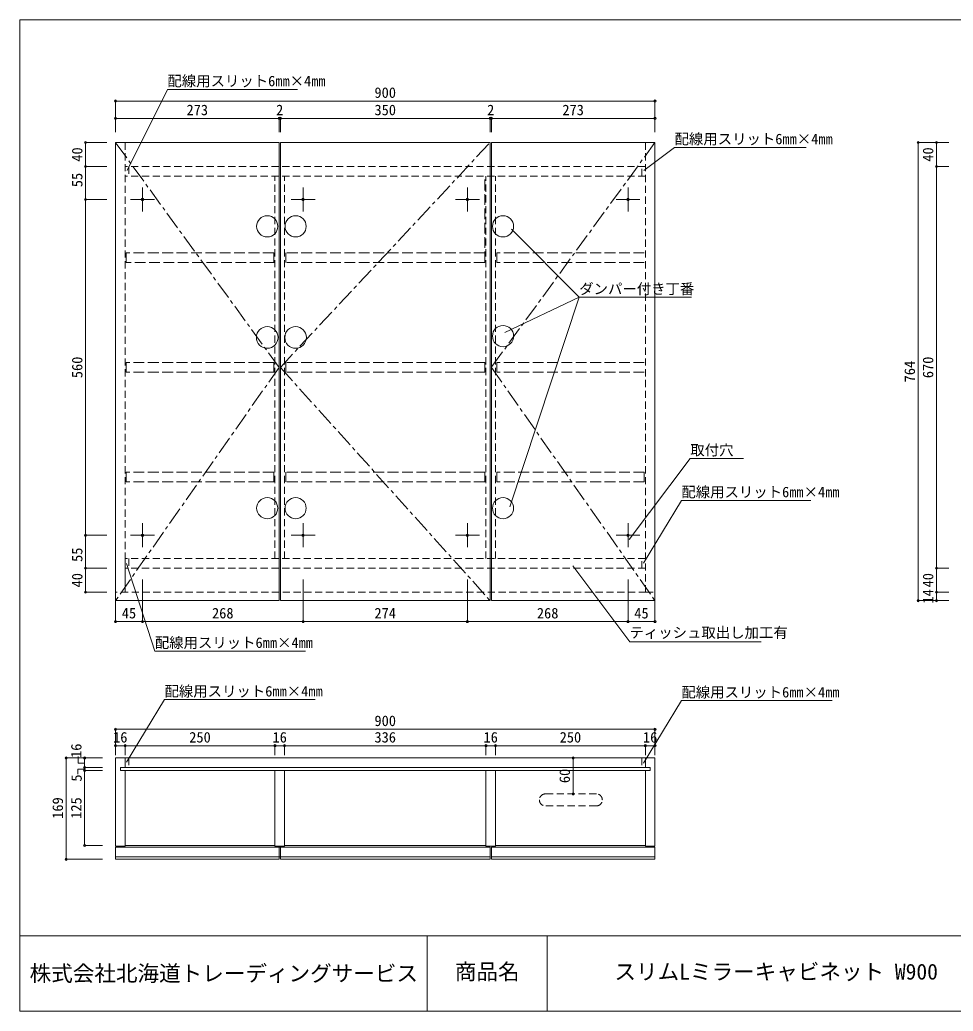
# Model space of a CAD drawing. Units: millimetres at full size, sheet at 1:6. Extents: x -1249 to 1249, y -827 to 827.
# Drawn here: x -1249 to 308, y -827 to 827 of the extents above; entities that cross this region are included whole.
import ezdxf
from ezdxf.enums import TextEntityAlignment as Align

# ---------------------------------------------------------------- set-up
doc = ezdxf.new("R2010")
doc.units = ezdxf.units.MM
doc.header["$LTSCALE"] = 6
doc.header["$PDMODE"] = 32
doc.header["$PDSIZE"] = 3.6
for name, pattern in [('CHAIN1', [8, 5, -1, 1, -1]), ('DASHED2', [3, 2, -1]), ('DASHED3', [4, 3, -1])]:
    doc.linetypes.add(name, pattern=pattern)
doc.layers.add('0-0_0', color=7, linetype='Continuous', lineweight=15)
doc.layers.add('1-0', color=7, linetype='Continuous', lineweight=15)
doc.styles.add('ＭＳ ゴシック', font='')
doc.styles.get('ＭＳ ゴシック').set_extended_font_data('MS Gothic')

msp = doc.modelspace()

# ---------------------------------------------------------------- linework, layer by layer
at = {"layer": '0-0_0'}
for p, q in [((-1249.379, -701.329), (1248.863, -701.329)), ((-569.601, -701.329), (-569.601, -826.86)), ((-369.601, -701.329), (-369.601, -826.86))]:
    msp.add_line(p, q, dxfattribs=at)
at = {"layer": '0-0_0', "lineweight": 18}
msp.add_lwpolyline([(-1249.379, -826.86), (1248.863, -826.86), (1248.863, 826.506), (-1249.379, 826.506)], close=True, dxfattribs=at)
at = {"layer": '1-0'}
for p, q in [((-1003.164, 710.441), (-1070.204, 575.119)), ((-1003.164, 710.441), (-854.481, 710.441)), ((-854.481, 710.441), (-786.126, 710.441)), ((-1089.733, 621.871), (-1089.733, -142.129)), ((-816.733, 621.871), (-1089.733, 621.871)), ((-816.733, -142.129), (-816.733, 621.871)), ((-814.733, -142.129), (-814.733, 621.871)), ((-464.733, 621.871), (-814.733, 621.871)), ((-464.733, -142.129), (-464.733, 621.871)), ((-462.733, -142.129), (-462.733, 621.871)), ((-189.733, 621.871), (-462.733, 621.871)), ((-157.052, 613.736), (-208.354, 575.126)), ((-189.733, -142.129), (-189.733, 621.871)), ((-157.052, 613.736), (-8.369, 613.736)), ((-8.369, 613.736), (62.443, 613.736)), ((-1044.733, 526.875), (-1044.733, 546.875)), ((-776.733, 526.875), (-776.733, 546.875)), ((-502.733, 526.875), (-502.733, 546.875)), ((-234.733, 526.875), (-234.733, 546.875)), ((-1044.733, 526.875), (-1064.733, 526.875)), ((-1044.733, 526.875), (-1044.733, 506.875)), ((-1044.733, 526.875), (-1024.733, 526.875)), ((-776.733, 526.875), (-796.733, 526.875)), ((-776.733, 526.875), (-776.733, 506.875)), ((-776.733, 526.875), (-756.733, 526.875)), ((-502.733, 526.875), (-522.733, 526.875)), ((-502.733, 526.875), (-502.733, 506.875)), ((-502.733, 526.875), (-482.733, 526.875)), ((-234.733, 526.875), (-254.733, 526.875)), ((-234.733, 526.875), (-234.733, 506.875)), ((-234.733, 526.875), (-214.733, 526.875)), ((-429.177, 477.403), (-316.123, 363.778)), ((-440.026, 304.967), (-316.123, 363.778)), ((-431.603, 14.16), (-316.123, 363.778)), ((-316.123, 363.778), (-128.7, 363.778)), ((-130.788, 94.869), (-232.787, -40.113)), ((-130.788, 94.869), (-41.939, 94.869)), ((2.964, 24.961), (70.281, 24.961)), ((-1044.733, -33.129), (-1044.733, -13.129)), ((-776.733, -33.129), (-776.733, -13.129)), ((-502.733, -33.129), (-502.733, -13.129)), ((-234.733, -33.129), (-234.733, -13.129)), ((-1044.733, -33.129), (-1064.733, -33.129)), ((-1044.733, -33.129), (-1044.733, -53.129)), ((-1044.733, -33.129), (-1024.733, -33.129)), ((-776.733, -33.129), (-796.733, -33.129)), ((-776.733, -33.129), (-776.733, -53.129)), ((-776.733, -33.129), (-756.733, -33.129)), ((-502.733, -33.129), (-522.733, -33.129)), ((-502.733, -33.129), (-502.733, -53.129)), ((-502.733, -33.129), (-482.733, -33.129)), ((-234.733, -33.129), (-254.733, -33.129)), ((-234.733, -33.129), (-234.733, -53.129)), ((-234.733, -33.129), (-214.733, -33.129)), ((-1024.208, -226.326), (-1071.453, -80.344)), ((-231.794, -211.054), (-326.672, -83.986)), ((-816.733, -142.129), (-1089.733, -142.129)), ((-814.733, -142.129), (-464.733, -142.129)), ((-462.733, -142.129), (-189.733, -142.129)), ((-231.794, -211.054), (-12.426, -211.054)), ((-1024.208, -226.326), (-875.525, -226.326)), ((-875.525, -226.326), (-772.749, -226.326)), ((-1071.398, -411.675), (-1008.011, -307.312)), ((-1008.011, -307.312), (-859.327, -307.312)), ((-859.327, -307.312), (-756.551, -307.312)), ((-209.092, -413.284), (-145.704, -308.921)), ((-145.704, -308.921), (2.979, -308.921)), ((2.979, -308.921), (105.756, -308.921)), ((-1152.026, -412.975), (-1152.026, -402.071)), ((-1141.122, -412.975), (-1152.026, -412.975)), ((-1089.733, -404.522), (-189.733, -404.522)), ((-1073.733, -404.522), (-1073.733, -420.522)), ((-205.733, -404.522), (-205.733, -420.522)), ((-189.733, -404.522), (-189.733, -551.522)), ((-1152.674, -423.003), (-1152.674, -431.608)), ((-1141.519, -423.003), (-1152.674, -423.003)), ((-1081.405, -420.522), (-1081.405, -425.522)), ((-197.746, -420.522), (-1081.405, -420.522)), ((-197.746, -425.522), (-1081.405, -425.522)), ((-1073.733, -425.522), (-1073.733, -551.522)), ((-823.736, -551.522), (-823.736, -425.522)), ((-471.736, -551.522), (-471.736, -425.522)), ((-455.736, -551.522), (-455.736, -425.522)), ((-455.736, -426.735), (-455.736, -426.022)), ((-197.746, -420.522), (-197.746, -425.522)), ((-1089.733, -573.522), (-1089.733, -553.522)), ((-1089.733, -553.522), (-816.785, -553.522)), ((-1073.733, -550.522), (-823.736, -550.522)), ((-823.736, -553.522), (-807.736, -553.522)), ((-816.785, -573.522), (-816.785, -553.522)), ((-464.602, -553.522), (-814.602, -553.522)), ((-814.602, -553.522), (-814.602, -573.522)), ((-807.736, -550.522), (-471.736, -550.522)), ((-455.736, -551.522), (-471.736, -551.522)), ((-464.602, -553.522), (-464.602, -573.522)), ((-462.681, -573.522), (-462.681, -553.522)), ((-462.681, -553.522), (-189.733, -553.522)), ((-455.736, -550.522), (-205.733, -550.522)), ((-189.733, -573.522), (-189.733, -553.522)), ((-1089.733, -569.522), (-816.785, -569.522)), ((-1089.733, -573.522), (-816.785, -573.522)), ((-816.785, -569.522), (-464.602, -569.522)), ((-464.602, -573.522), (-814.602, -573.522)), ((-462.681, -569.522), (-189.733, -569.522)), ((-462.681, -573.522), (-189.733, -573.522))]:
    msp.add_line(p, q, dxfattribs=at)
at = {"layer": '1-0', "color": 4, "lineweight": 9}
for p, q in [((-1089.733, 691.067), (-1089.733, 639.363)), ((-1089.733, 691.067), (-189.733, 691.067)), ((-189.733, 691.067), (-189.733, 639.363)), ((-1089.733, 662.147), (-1089.733, 639.363)), ((-1089.733, 662.147), (-816.733, 662.147)), ((-816.733, 662.147), (-814.733, 662.147)), ((-816.733, 662.147), (-816.733, 639.363)), ((-814.733, 662.147), (-464.733, 662.147)), ((-814.733, 662.147), (-814.733, 639.363)), ((-464.733, 662.147), (-462.733, 662.147)), ((-464.733, 662.147), (-464.733, 639.363)), ((-462.733, 662.147), (-189.733, 662.147)), ((-462.733, 662.147), (-462.733, 639.363)), ((-189.733, 662.147), (-189.733, 639.363)), ((-1139.692, 621.871), (-1104.466, 621.871)), ((-1139.692, 621.871), (-1139.692, 581.875)), ((249.321, 621.871), (300.562, 621.871)), ((249.321, 621.871), (249.321, -142.129)), ((279.842, 621.871), (279.842, 581.875)), ((279.842, 621.871), (300.562, 621.871)), ((-1139.692, 581.875), (-1139.692, 536.875)), ((-1139.692, 581.875), (-1104.466, 581.875)), ((279.842, 581.875), (300.562, 581.875)), ((279.842, 581.875), (279.842, -88.129)), ((-1139.692, 536.875), (-1139.692, -43.129)), ((-1139.692, 526.875), (-1104.466, 526.875)), ((-1139.692, -33.129), (-1104.466, -33.129)), ((-1139.692, -43.129), (-1139.692, -88.129)), ((-1139.692, -88.129), (-1139.692, -128.129)), ((-1139.692, -88.129), (-1104.466, -88.129)), ((279.842, -88.129), (300.562, -88.129)), ((279.842, -88.129), (279.842, -128.129)), ((-1089.733, -177.102), (-1089.733, -106.962)), ((-1044.733, -177.102), (-1044.733, -106.962)), ((-776.733, -177.102), (-776.733, -106.962)), ((-502.733, -177.102), (-502.733, -106.962)), ((-234.733, -177.102), (-234.733, -106.962)), ((-189.733, -177.102), (-189.733, -106.962)), ((-1139.692, -128.129), (-1104.466, -128.129)), ((279.842, -128.129), (300.562, -128.129)), ((279.842, -128.129), (279.842, -142.129)), ((249.321, -142.129), (300.562, -142.129)), ((279.842, -142.129), (300.562, -142.129)), ((-1089.733, -177.102), (-1044.733, -177.102)), ((-1044.733, -177.102), (-776.733, -177.102)), ((-776.733, -177.102), (-502.733, -177.102)), ((-502.733, -177.102), (-234.733, -177.102)), ((-234.733, -177.102), (-189.733, -177.102)), ((-1089.733, -356.659), (-1089.733, -399.69)), ((-1089.733, -356.659), (-189.733, -356.659)), ((-189.733, -356.659), (-189.733, -399.69)), ((-1089.733, -384.086), (-1089.733, -399.69)), ((-1089.733, -384.086), (-1073.733, -384.086)), ((-1073.733, -384.086), (-823.736, -384.086)), ((-1073.733, -384.086), (-1073.733, -399.69)), ((-823.736, -384.086), (-807.736, -384.086)), ((-823.736, -384.086), (-823.736, -399.69)), ((-807.736, -384.086), (-471.736, -384.086)), ((-807.736, -384.086), (-807.736, -399.69)), ((-471.736, -384.086), (-455.736, -384.086)), ((-471.736, -384.086), (-471.736, -399.69)), ((-455.736, -384.086), (-205.733, -384.086)), ((-455.736, -384.086), (-455.736, -399.69)), ((-205.733, -384.086), (-189.733, -384.086)), ((-205.733, -384.086), (-205.733, -399.69)), ((-189.733, -384.086), (-189.733, -399.69)), ((-1172.114, -404.522), (-1111.385, -404.522)), ((-1141.221, -404.522), (-1111.385, -404.522)), ((-1141.221, -404.522), (-1141.221, -420.522)), ((-326.303, -404.522), (-326.303, -464.522)), ((-1141.221, -420.522), (-1141.221, -425.522)), ((-1141.221, -420.522), (-1111.385, -420.522)), ((-1141.221, -425.522), (-1141.221, -550.522)), ((-1141.221, -425.522), (-1111.385, -425.522)), ((-1141.221, -550.522), (-1111.385, -550.522))]:
    msp.add_line(p, q, dxfattribs=at)
at = {"layer": '1-0', "linetype": 'CHAIN1'}
for p, q in [((-816.733, 246.871), (-1089.733, 621.871)), ((-814.733, 246.871), (-464.733, 621.871)), ((-189.733, 621.871), (-462.733, 246.871)), ((-816.733, 246.871), (-1089.733, -142.129)), ((-814.733, 246.871), (-464.733, -142.129)), ((-462.733, 246.871), (-189.733, -142.129))]:
    msp.add_line(p, q, dxfattribs=at)
at = {"layer": '1-0', "linetype": 'DASHED2'}
for p, q in [((-1073.733, 621.871), (-1073.733, -128.129)), ((-205.733, -128.129), (-205.733, 621.871)), ((-205.733, 581.875), (-1073.733, 581.875)), ((-1067.733, 581.875), (-1067.733, 565.875)), ((-211.733, 565.875), (-211.733, 581.875)), ((-205.733, 565.875), (-1073.733, 565.875)), ((-823.733, -72.129), (-823.733, 565.875)), ((-807.733, -72.129), (-807.733, 565.875)), ((-471.733, -72.129), (-471.733, 565.875)), ((-455.733, -72.129), (-455.733, 565.875)), ((-1073.733, -72.129), (-1073.733, -128.129)), ((-205.733, -72.129), (-1073.733, -72.129)), ((-1067.733, -72.129), (-1067.733, -88.129)), ((-211.733, -88.129), (-211.733, -72.129)), ((-205.733, -88.129), (-1073.733, -88.129)), ((-204.733, -128.129), (-1089.733, -128.129)), ((-204.733, -128.129), (-189.733, -128.129)), ((-1067.733, -404.522), (-1067.733, -420.522)), ((-211.733, -404.522), (-211.733, -420.522)), ((-287.553, -464.522), (-372.553, -464.522)), ((-287.553, -484.522), (-372.553, -484.522))]:
    msp.add_line(p, q, dxfattribs=at)
at = {"layer": '1-0', "linetype": 'DASHED3'}
for p, q in [((-473.733, 421.963), (-473.733, 565.875)), ((-1071.733, 437.963), (-1071.733, 421.963)), ((-825.733, 437.963), (-1071.733, 437.963)), ((-825.733, 421.963), (-825.733, 437.963)), ((-805.733, 421.963), (-805.733, 437.963)), ((-473.733, 437.963), (-805.733, 437.963)), ((-453.733, 421.963), (-453.733, 437.963)), ((-207.733, 437.963), (-453.733, 437.963)), ((-823.733, 421.963), (-1071.733, 421.963)), ((-473.733, 421.963), (-805.733, 421.963)), ((-207.733, 421.963), (-453.733, 421.963)), ((-1071.733, 254.906), (-1071.733, 238.906)), ((-825.733, 254.906), (-1071.733, 254.906)), ((-825.733, 238.906), (-825.733, 254.906)), ((-473.733, 254.906), (-805.733, 254.906)), ((-473.733, 238.906), (-473.733, 254.906)), ((-453.733, 238.906), (-453.733, 254.906)), ((-207.733, 254.906), (-453.733, 254.906)), ((-825.733, 238.906), (-1071.733, 238.906)), ((-825.733, 238.906), (-826.489, 238.906)), ((-207.733, 238.906), (-453.733, 238.906)), ((-1071.733, 71.849), (-1071.733, 55.849)), ((-825.733, 71.849), (-1071.733, 71.849)), ((-825.733, 55.849), (-825.733, 71.849)), ((-473.733, 71.849), (-805.733, 71.849)), ((-473.733, 55.849), (-473.733, 71.849)), ((-207.733, 71.849), (-453.733, 71.849)), ((-207.733, 55.849), (-207.733, 71.849)), ((-825.733, 55.849), (-1071.733, 55.849))]:
    msp.add_line(p, q, dxfattribs=at)
for points in [[(-473.733, 238.906), (-805.733, 238.906), (-805.733, 254.906)], [(-473.733, 55.849), (-805.733, 55.849), (-805.733, 71.849)], [(-207.733, 55.849), (-453.733, 55.849), (-453.733, 71.849)]]:
    msp.add_lwpolyline(points, dxfattribs=at)
at = {"layer": '1-0'}
for points in [[(-209.107, -79.402), (-145.719, 24.961), (2.964, 24.961)], [(-1089.733, -404.522), (-1089.733, -551.522), (-1073.733, -551.522)], [(-823.736, -551.522), (-807.736, -551.522), (-807.736, -425.522)], [(-205.733, -425.522), (-205.733, -551.522), (-189.733, -551.522)]]:
    msp.add_lwpolyline(points, dxfattribs=at)
at = {"layer": '1-0', "color": 4, "lineweight": 9}
msp.add_lwpolyline([(-1172.114, -404.522), (-1172.114, -573.526), (-1111.385, -573.526)], dxfattribs=at)
at = {"layer": '1-0'}
for centre, radius in [((-1044.733, 526.875), 2), ((-776.733, 526.875), 2), ((-502.733, 526.875), 2), ((-234.733, 526.875), 2), ((-836.62, 296.771), 18), ((-789.309, 296.771), 18), ((-1044.733, -33.129), 2), ((-776.733, -33.129), 2), ((-502.733, -33.129), 2), ((-234.733, -33.129), 2)]:
    msp.add_circle(centre, radius, dxfattribs=at)
at = {"layer": '1-0', "lineweight": 18}
for centre in [(-836.62, 482.06), (-789.309, 482.06), (-443.211, 482.06), (-443.211, 299.045), (-836.62, 12.053), (-789.309, 12.053), (-443.211, 12.053)]:
    msp.add_circle(centre, 17.651, dxfattribs=at)
at = {"layer": '1-0', "linetype": 'DASHED2'}
for centre, start, end in [((-372.553, -474.522), 90, 180), ((-372.553, -474.522), 180, 270), ((-287.553, -474.522), 0, 90), ((-287.553, -474.522), 270, 0)]:
    msp.add_arc(centre, 10, start, end, dxfattribs=at)
at = {"layer": '1-0', "color": 6}
for p in [(-1089.733, 691.067), (-189.733, 691.067), (-1089.733, 662.147), (-816.733, 662.147), (-814.733, 662.147), (-464.733, 662.147), (-462.733, 662.147), (-189.733, 662.147), (-1139.692, 621.871), (249.321, 621.871), (279.842, 621.871), (-1139.692, 581.875), (279.842, 581.875), (-1139.692, 526.875), (-1139.692, -33.129), (-1139.692, -88.129), (279.842, -88.129), (-1139.692, -128.129), (279.842, -128.129), (249.321, -142.129), (279.842, -142.129), (-1089.733, -177.102), (-1044.733, -177.102), (-776.733, -177.102), (-502.733, -177.102), (-234.733, -177.102), (-189.733, -177.102), (-1089.733, -356.659), (-189.733, -356.659), (-1089.733, -384.086), (-1073.733, -384.086), (-823.736, -384.086), (-807.736, -384.086), (-471.736, -384.086), (-455.736, -384.086), (-205.733, -384.086), (-189.733, -384.086), (-1172.114, -404.522), (-1141.221, -404.522), (-326.303, -404.522), (-1141.221, -420.522), (-1141.221, -425.522), (-326.303, -464.522), (-1141.221, -550.522), (-1172.114, -573.526)]:
    msp.add_point(p, dxfattribs=at)

# ---------------------------------------------------------------- texts
at = {"layer": '0-0_0', "style": 'ＭＳ ゴシック'}
for s, p in [('商品名', (-523.601, -782.095)), ('株式会社北海道トレーディングサービス', (-1233.01, -784.925)), ('スリムLミラーキャビネット W900', (-257.355, -782.095))]:
    msp.add_text(s, height=26.39, dxfattribs=at).set_placement(p, align=Align.BOTTOM_LEFT)
at = {"layer": '1-0', "style": 'ＭＳ ゴシック'}
for s, p in [('配線用スリット6㎜×4㎜', (-1003.164, 710.441)), ('900', (-657.733, 691.067)), ('273', (-971.233, 662.147)), ('2', (-821.733, 662.147)), ('350', (-657.733, 662.147)), ('2', (-469.733, 662.147)), ('273', (-344.233, 662.147)), ('配線用スリット6㎜×4㎜', (-157.052, 613.736)), ('ダンパー付き丁番', (-316.123, 363.778)), ('取付穴', (-130.788, 94.869)), ('配線用スリット6㎜×4㎜', (-145.719, 24.961)), ('45', (-1079.233, -177.102)), ('268', (-928.733, -177.102)), ('274', (-657.733, -177.102)), ('268', (-386.733, -177.102)), ('45', (-224.233, -177.102)), ('ティッシュ取出し加工有', (-232.278, -209.514)), ('配線用スリット6㎜×4㎜', (-1024.208, -226.326)), ('配線用スリット6㎜×4㎜', (-1008.011, -307.312)), ('配線用スリット6㎜×4㎜', (-145.704, -308.921)), ('900', (-657.733, -356.659)), ('16', (-1093.733, -384.086)), ('250', (-966.735, -384.086)), ('16', (-827.736, -384.086)), ('336', (-657.736, -384.086)), ('16', (-475.736, -384.086)), ('250', (-348.735, -384.086)), ('16', (-209.733, -384.086))]:
    msp.add_text(s, height=17.6, dxfattribs=at).set_placement(p, align=Align.BOTTOM_LEFT)
for s, p in [('40', (-1139.692, 589.873)), ('40', (279.842, 589.873)), ('55', (-1139.692, 547.375)), ('560', (-1139.692, 228.873)), ('764', (249.321, 221.871)), ('670', (279.842, 228.873)), ('55', (-1139.692, -77.629)), ('40', (-1139.692, -120.129)), ('40', (279.842, -120.129)), ('14', (279.842, -147.129)), ('16', (-1141.221, -404.522)), ('60', (-326.303, -446.522)), ('5', (-1140.77, -444.036)), ('169', (-1172.114, -506.024)), ('125', (-1141.221, -506.022))]:
    msp.add_text(s, height=17.6, rotation=90, dxfattribs=at).set_placement(p, align=Align.BOTTOM_LEFT)

doc.saveas('drawing.dxf')
